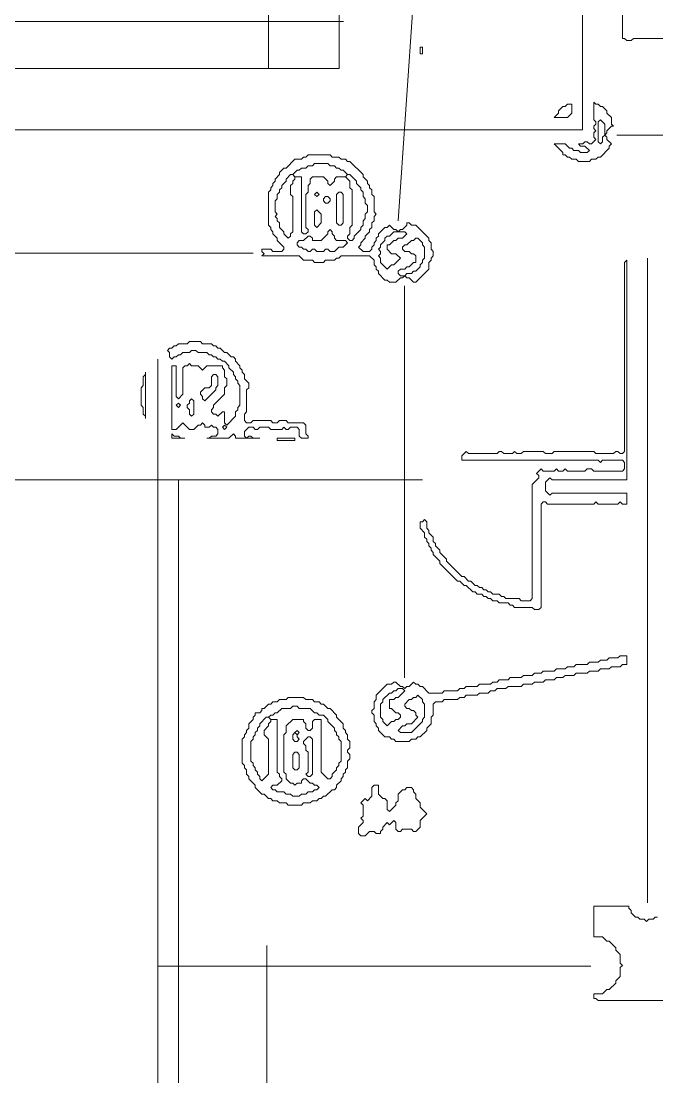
# Model space of a CAD drawing. Header units: millimetres. Extents: x 4 to 412, y 4 to 290.
# Drawn here: x 256.72 to 282.05, y 103.36 to 145.45 of the extents above; entities that cross this region are included whole.
import ezdxf

# ---------------------------------------------------------------- set-up
doc = ezdxf.new("R2010")
doc.units = ezdxf.units.MM
for name, color, linetype, lineweight in [('TRACE_CURVE', 6, 'CONTINUOUS', 0), ('TRACE_STRAIGHT', 5, 'CONTINUOUS', 0), ('TRACE_TEXT_SYMBOL', 6, 'CONTINUOUS', 0)]:
    doc.layers.add(name, color=color, linetype=linetype, lineweight=lineweight)

msp = doc.modelspace()

# ---------------------------------------------------------------- linework, layer by layer
at = {"layer": 'TRACE_CURVE', "color": 6}
for points in [[(280.676, 146.074), (280.676, 144.76), (280.763, 144.76), (280.851, 144.673), (281.026, 144.673), (281.114, 144.76), (282.602, 144.76)], [(280.851, 135.915), (280.763, 135.828), (280.763, 128.296), (280.676, 128.209), (280.588, 128.209), (280.501, 128.296), (280.413, 128.296), (280.325, 128.209), (279.625, 128.209), (279.537, 128.296), (277.961, 128.296), (277.873, 128.209), (277.611, 128.209), (277.523, 128.296), (276.735, 128.296), (276.647, 128.209), (276.472, 128.209), (276.385, 128.296), (276.297, 128.209), (275.947, 128.209), (275.859, 128.296), (275.772, 128.296), (275.684, 128.209), (274.545, 128.209), (274.458, 128.296), (274.283, 128.121), (274.283, 127.946), (279.712, 127.946), (279.8, 127.859), (279.888, 127.946), (280.676, 127.946), (280.763, 127.859), (280.763, 127.596), (280.676, 127.508), (279.537, 127.508), (279.45, 127.596), (279.275, 127.596), (279.187, 127.508), (278.486, 127.508), (278.399, 127.596), (278.311, 127.508), (278.136, 127.508), (278.048, 127.596), (277.961, 127.508), (277.523, 127.508), (277.435, 127.596), (277.26, 127.421), (277.348, 127.333), (277.348, 127.245), (277.085, 126.983), (277.085, 122.429), (276.998, 122.341), (276.647, 122.341), (276.56, 122.429), (276.034, 122.429), (275.947, 122.516), (275.859, 122.516), (275.772, 122.604), (275.509, 122.604), (275.421, 122.692), (275.334, 122.692), (275.246, 122.779), (275.159, 122.779), (275.071, 122.867)], [(279.537, 126.195), (279.625, 126.282), (279.712, 126.195), (280.501, 126.195), (280.588, 126.282), (280.676, 126.195), (280.851, 126.195), (280.851, 126.632), (277.873, 126.632), (277.786, 126.545), (277.611, 126.72), (277.611, 127.07), (277.786, 127.245), (277.873, 127.158), (280.851, 127.158), (280.851, 135.915)], [(275.071, 122.867), (274.983, 122.867), (274.896, 122.954), (274.808, 122.954), (274.633, 123.129), (274.545, 123.129), (274.37, 123.305), (274.283, 123.305), (273.67, 123.918), (273.67, 124.005), (273.407, 124.268), (273.407, 124.356), (273.232, 124.531), (273.232, 124.618), (273.144, 124.706), (273.144, 124.881), (272.969, 125.056), (272.969, 125.144), (272.882, 125.231), (272.882, 125.494), (272.794, 125.582), (272.706, 125.494), (272.619, 125.494), (272.619, 125.231), (272.794, 125.056), (272.794, 124.881), (272.882, 124.793), (272.882, 124.706), (272.969, 124.618), (272.969, 124.531), (273.057, 124.443), (273.057, 124.356), (273.144, 124.268), (273.144, 124.18), (273.407, 123.918), (273.407, 123.83), (274.108, 123.129), (274.195, 123.129), (274.37, 122.954), (274.458, 122.954), (274.721, 122.692), (274.808, 122.692), (274.896, 122.604), (275.071, 122.604), (275.159, 122.516), (275.246, 122.516), (275.334, 122.429), (275.421, 122.429), (275.509, 122.341), (275.684, 122.341), (275.772, 122.254), (276.122, 122.254), (276.209, 122.166), (276.297, 122.166), (276.385, 122.079), (277.085, 122.079), (277.173, 121.991), (277.348, 121.991), (277.435, 122.079), (277.435, 126.195), (277.523, 126.282), (277.611, 126.282), (277.698, 126.195), (279.537, 126.195)]]:
    msp.add_lwpolyline(points, dxfattribs=at)
at = {"layer": 'TRACE_STRAIGHT', "color": 5}
for p, q in [((266.581, 188.46), (266.581, 143.563)), ((279.09, 163.994), (279.09, 141.121)), ((271.743, 137.492), (273.319, 160.173)), ((269.392, 158.229), (269.392, 143.563)), ((246.039, 145.44), (269.56, 145.44)), ((237.721, 143.563), (269.392, 143.563)), ((222.088, 141.121), (279.09, 141.121)), ((280.452, 140.901), (286.396, 140.901)), ((238.027, 136.205), (265.963, 136.205)), ((281.677, 136.003), (281.677, 110.301)), ((271.992, 134.903), (271.992, 119.265)), ((262.166, 131.974), (262.166, 93.533)), ((208.6, 127.168), (272.706, 127.168)), ((262.996, 127.168), (262.996, 93.354)), ((266.503, 108.592), (266.503, 93.467)), ((262.166, 107.769), (279.417, 107.769))]:
    msp.add_line(p, q, dxfattribs=at)
at = {"layer": 'TRACE_TEXT_SYMBOL', "color": 6}
for points in [[(272.619, 144.41), (272.706, 144.41), (272.706, 144.147), (272.619, 144.147)], [(279.537, 142.221), (279.537, 141.52), (279.625, 141.433), (279.625, 141.345), (279.537, 141.257), (279.537, 141.17), (279.625, 141.082), (279.537, 140.995), (279.537, 140.82), (279.625, 140.732), (279.45, 140.557), (279.362, 140.557), (279.275, 140.644), (279.187, 140.644), (279.099, 140.557), (278.924, 140.557), (279.012, 140.469), (279.187, 140.469), (279.362, 140.294), (279.275, 140.206), (279.012, 140.206), (278.924, 140.294), (278.749, 140.294), (278.661, 140.382), (278.574, 140.382), (278.399, 140.557), (277.961, 140.557), (278.311, 140.206), (278.311, 140.119), (278.399, 140.119), (278.486, 140.031), (278.574, 140.031), (278.661, 139.944), (278.837, 139.944), (278.924, 139.856), (279.362, 139.856), (279.45, 139.944), (279.625, 139.944), (279.712, 140.031), (279.8, 140.031), (280.15, 140.382), (280.15, 140.469), (280.238, 140.557), (280.063, 140.732), (280.063, 140.82), (279.975, 140.907), (280.063, 140.995), (280.063, 141.082), (280.238, 141.257), (280.325, 141.257), (280.238, 141.345), (280.238, 141.608), (280.063, 141.783), (280.063, 141.87), (279.888, 142.046), (279.8, 142.046), (279.712, 142.133), (279.625, 142.133)], [(278.486, 142.133), (278.399, 142.046), (278.311, 142.046), (278.136, 141.87), (278.136, 141.783), (277.961, 141.608), (278.486, 141.608), (278.661, 141.783), (278.661, 142.133)], [(279.712, 141.433), (279.8, 141.52), (279.975, 141.345), (279.975, 140.907), (279.888, 140.82), (279.888, 140.644), (279.8, 140.557), (279.712, 140.644)], [(268.328, 139.681), (268.415, 139.769), (268.941, 139.769), (269.028, 139.681), (269.203, 139.681), (269.291, 139.593), (269.379, 139.593), (269.466, 139.506), (269.554, 139.506), (269.729, 139.331), (269.641, 139.243), (269.291, 139.243), (269.203, 139.156), (269.203, 139.068), (269.028, 138.893), (268.941, 138.98), (268.941, 139.068), (268.766, 139.243), (268.328, 139.243), (268.24, 139.156), (268.24, 138.98), (268.153, 138.893), (268.153, 138.63), (268.065, 138.543), (268.065, 137.229), (268.153, 137.141), (268.153, 137.054), (268.065, 136.966), (267.977, 136.966), (267.89, 137.054), (267.89, 139.243), (267.627, 139.243), (267.54, 139.331), (267.715, 139.506), (267.802, 139.506), (267.89, 139.593), (268.065, 139.593), (268.153, 139.681)], [(267.452, 139.331), (267.54, 139.331), (267.627, 139.243), (267.627, 139.156), (267.54, 139.068), (267.54, 138.98), (267.452, 138.893), (267.452, 138.543), (267.54, 138.455), (267.54, 137.054), (267.452, 136.966), (267.452, 136.879), (267.364, 136.791), (267.189, 136.966), (267.189, 137.054), (267.014, 137.229), (267.014, 137.404), (266.927, 137.492), (266.927, 137.579), (266.839, 137.667), (266.927, 137.754), (266.839, 137.842), (266.839, 138.28), (266.927, 138.367), (266.927, 138.543), (267.014, 138.63), (267.014, 138.718), (267.102, 138.805), (267.102, 138.893), (267.277, 139.068), (267.277, 139.156)], [(269.641, 139.243), (269.729, 139.331), (269.816, 139.331), (270.079, 139.068), (270.079, 138.98), (270.254, 138.805), (270.254, 138.718), (270.342, 138.63), (270.342, 138.455), (270.429, 138.367), (270.429, 138.192), (270.517, 138.105), (270.517, 137.842), (270.429, 137.754), (270.429, 137.579), (270.342, 137.492), (270.342, 137.317), (270.254, 137.229), (270.254, 137.141), (269.992, 136.879), (269.992, 136.791), (269.904, 136.704), (269.816, 136.704), (269.729, 136.791), (269.729, 136.879), (269.816, 136.966), (269.816, 137.229), (269.904, 137.317), (269.904, 138.718), (269.816, 138.805), (269.816, 139.068)], [(268.415, 138.543), (268.503, 138.63), (268.59, 138.543), (268.503, 138.455)], [(269.291, 138.543), (269.379, 138.63), (269.466, 138.63), (269.554, 138.543), (269.554, 137.404), (269.466, 137.317), (269.379, 137.317), (269.291, 137.404)], [(268.766, 138.367), (268.853, 138.455), (268.941, 138.455), (269.028, 138.367), (269.028, 138.28), (268.941, 138.192), (268.853, 138.192), (268.766, 138.28)], [(268.415, 137.842), (268.503, 137.93), (268.678, 137.754), (268.678, 137.404), (268.503, 137.229), (268.415, 137.317)], [(268.941, 137.054), (269.028, 137.141), (269.116, 137.054), (269.116, 136.966), (269.203, 136.879), (269.203, 136.791), (269.291, 136.704), (269.641, 136.704), (269.729, 136.616), (269.554, 136.441), (269.379, 136.441), (269.203, 136.266), (269.028, 136.266), (268.941, 136.353), (268.853, 136.353), (268.766, 136.266), (268.503, 136.266), (268.415, 136.353), (268.328, 136.353), (268.24, 136.266), (268.153, 136.266), (268.065, 136.353), (267.977, 136.353), (267.89, 136.441), (267.802, 136.441), (267.715, 136.528), (267.715, 136.616), (267.802, 136.704), (267.977, 136.704), (268.153, 136.879), (268.24, 136.879), (268.328, 136.791), (268.328, 136.704), (268.678, 136.704), (268.941, 136.966)], [(271.568, 137.054), (272.006, 137.054), (272.093, 136.966), (271.918, 136.791), (271.743, 136.791), (271.656, 136.704), (271.568, 136.704), (271.393, 136.528), (271.305, 136.528), (271.305, 136.353), (271.48, 136.178), (271.656, 136.178), (271.831, 136.003), (271.568, 135.74), (271.48, 135.74), (271.305, 135.565), (271.043, 135.828), (271.043, 136.003), (270.955, 136.09), (271.043, 136.178), (271.043, 136.266), (270.955, 136.353), (271.043, 136.441), (271.043, 136.528), (271.218, 136.704), (271.218, 136.791), (271.305, 136.879), (271.393, 136.879)], [(272.356, 136.704), (272.444, 136.791), (272.531, 136.791), (272.706, 136.616), (272.706, 136.528), (272.794, 136.441), (272.794, 136.003), (272.706, 135.915), (272.706, 135.828), (272.619, 135.74), (272.619, 135.653), (272.444, 135.477), (272.356, 135.477), (272.269, 135.39), (272.093, 135.39), (272.006, 135.302), (271.831, 135.302), (271.743, 135.39), (271.743, 135.477), (271.831, 135.565), (272.006, 135.565), (272.093, 135.653), (272.181, 135.653), (272.356, 135.828), (272.444, 135.828), (272.444, 136.09), (272.356, 136.178), (272.269, 136.178), (272.181, 136.266), (272.006, 136.266), (271.918, 136.353), (271.918, 136.441), (272.006, 136.528), (272.093, 136.528), (272.269, 136.704)], [(261.672, 131.449), (261.672, 131.361), (261.584, 131.274), (261.584, 130.924), (261.497, 130.836), (261.497, 130.135), (261.584, 130.048), (261.584, 129.785), (261.672, 129.698), (261.672, 129.61)], [(264.299, 131.274), (264.387, 131.361), (264.474, 131.361), (264.562, 131.274), (264.562, 130.924), (264.474, 130.836), (264.474, 130.748), (264.037, 130.311), (263.949, 130.398), (263.949, 130.486), (263.861, 130.573), (263.861, 130.661), (264.037, 130.836), (264.212, 130.836), (264.299, 130.924)], [(262.898, 130.135), (262.986, 130.223), (263.073, 130.135), (262.986, 130.048)], [(263.424, 130.311), (263.511, 130.398), (263.599, 130.311), (263.599, 129.785), (263.511, 129.698), (263.424, 129.785), (263.424, 129.96), (263.336, 130.048), (263.336, 130.135), (263.424, 130.223)], [(264.737, 129.26), (264.825, 129.347), (264.912, 129.26), (264.825, 129.172)], [(262.723, 128.997), (262.723, 128.822), (263.248, 128.822), (263.073, 128.822), (262.986, 128.909), (262.811, 128.909)], [(266.927, 128.822), (267.627, 128.822), (267.627, 128.734), (266.927, 128.734)], [(271.656, 118.751), (271.743, 118.838), (271.918, 118.838), (272.006, 118.751), (271.743, 118.488), (271.656, 118.488), (271.568, 118.4), (271.393, 118.4), (271.393, 118.05), (271.48, 118.05), (271.656, 117.875), (271.743, 117.875), (271.831, 117.787), (271.831, 117.7), (271.743, 117.612), (271.656, 117.612), (271.568, 117.525), (271.48, 117.525), (271.305, 117.35), (271.13, 117.525), (271.13, 117.612), (271.043, 117.7), (271.043, 118.225), (271.13, 118.313), (271.13, 118.4), (271.393, 118.663), (271.48, 118.663), (271.568, 118.751)], [(272.444, 118.488), (272.531, 118.576), (272.706, 118.4), (272.706, 118.313), (272.794, 118.225), (272.794, 117.7), (272.706, 117.612), (272.706, 117.525), (272.269, 117.087), (271.831, 117.087), (271.743, 117.174), (271.918, 117.35), (272.006, 117.35), (272.093, 117.437), (272.269, 117.437), (272.531, 117.7), (272.444, 117.787), (272.444, 117.875), (272.356, 117.963), (272.269, 117.963), (272.181, 118.05), (272.093, 118.05), (272.006, 118.138), (272.006, 118.225), (272.181, 118.4), (272.269, 118.4), (272.356, 118.488)], [(266.489, 117.7), (266.576, 117.7), (266.664, 117.612), (266.664, 117.525), (266.576, 117.437), (266.576, 117.35), (266.401, 117.174), (266.401, 116.999), (266.576, 116.824), (266.576, 115.423), (266.314, 115.16), (266.226, 115.248), (266.226, 115.335), (266.138, 115.423), (266.138, 115.511), (266.051, 115.598), (266.051, 115.686), (265.963, 115.773), (265.963, 115.861), (265.876, 115.948), (265.876, 116.737), (265.963, 116.824), (265.963, 116.912), (266.051, 116.999), (266.051, 117.087), (266.138, 117.174), (266.138, 117.262), (266.226, 117.35), (266.226, 117.437)], [(267.54, 116.999), (267.627, 117.087), (267.715, 116.999), (267.715, 116.912), (267.802, 116.824), (267.715, 116.737), (267.627, 116.737), (267.54, 116.824)], [(267.627, 117.087), (267.715, 117.174), (267.802, 117.087), (267.715, 116.999)], [(268.153, 116.912), (268.24, 116.912), (268.328, 116.824), (268.328, 115.423), (268.24, 115.335), (268.153, 115.335), (268.065, 115.423), (268.153, 115.511), (268.153, 116.299), (268.065, 116.386), (268.065, 116.561), (267.977, 116.649), (267.977, 116.737)], [(267.54, 116.211), (267.627, 116.299), (267.715, 116.299), (267.802, 116.211), (267.802, 115.686), (267.715, 115.598), (267.627, 115.598), (267.54, 115.686)], [(270.78, 114.985), (270.692, 114.898), (270.692, 114.547), (270.517, 114.372), (270.429, 114.46), (270.254, 114.284), (270.342, 114.197), (270.342, 113.759), (270.254, 113.671), (270.342, 113.584), (270.342, 113.496), (270.167, 113.321), (270.167, 113.058), (270.254, 112.971), (270.429, 112.971), (270.605, 113.146), (270.78, 113.146), (270.867, 113.058), (271.043, 113.058), (271.043, 113.146), (271.13, 113.234), (271.13, 113.321), (271.305, 113.496), (271.393, 113.409), (271.568, 113.584), (271.656, 113.496), (271.656, 113.234), (271.743, 113.146), (271.831, 113.146), (271.918, 113.234), (272.269, 113.234), (272.356, 113.146), (272.444, 113.146), (272.619, 113.321), (272.619, 113.584), (272.882, 113.847), (272.619, 114.109), (272.619, 114.284), (272.444, 114.46), (272.444, 114.635), (272.356, 114.722), (272.356, 114.81), (272.269, 114.898), (272.093, 114.898), (272.006, 114.81), (271.918, 114.81), (271.743, 114.635), (271.743, 114.372), (271.656, 114.284), (271.656, 114.197), (271.393, 113.934), (271.305, 114.022), (271.305, 114.372), (271.218, 114.46), (271.13, 114.46), (270.955, 114.635), (270.955, 114.985)]]:
    msp.add_lwpolyline(points, close=True, dxfattribs=at)
for points in [[(268.153, 140.119), (268.065, 140.031), (267.977, 140.031), (267.89, 139.944), (267.627, 139.944), (267.277, 139.593), (267.189, 139.593), (267.014, 139.418), (267.014, 139.331), (266.839, 139.156), (266.839, 139.068), (266.751, 138.98), (266.751, 138.893), (266.664, 138.805), (266.664, 138.718), (266.576, 138.63), (266.576, 137.317), (266.664, 137.229), (266.664, 137.141), (266.751, 137.054), (266.751, 136.966), (266.927, 136.791), (266.927, 136.704), (267.189, 136.441), (267.189, 136.353), (267.102, 136.266), (266.751, 136.266), (266.664, 136.353), (266.314, 136.353), (266.314, 136.266), (266.401, 136.178), (266.314, 136.09), (267.802, 136.09), (267.977, 135.915), (268.328, 135.915), (268.415, 135.828), (268.766, 135.828), (268.853, 135.915), (269.203, 135.915), (269.291, 136.003), (269.379, 136.003), (269.466, 136.09), (270.605, 136.09), (270.78, 135.915), (270.78, 135.74), (270.867, 135.653), (270.867, 135.565), (270.955, 135.477), (270.955, 135.39), (271.218, 135.127), (271.305, 135.127), (271.393, 135.04), (271.656, 135.04), (271.831, 135.215), (271.918, 135.215), (272.006, 135.302), (272.093, 135.215), (272.181, 135.215), (272.356, 135.04), (272.444, 135.04), (272.969, 135.565), (272.969, 135.828), (273.057, 135.915), (273.057, 136.003)], [(273.057, 136.003), (273.144, 136.09), (273.144, 136.266), (273.057, 136.353), (273.057, 136.616), (272.969, 136.704), (272.969, 136.791), (272.444, 137.317), (272.269, 137.317), (272.181, 137.404), (272.093, 137.404), (272.093, 137.317), (271.918, 137.141), (271.831, 137.141), (271.743, 137.054), (271.656, 137.141), (271.568, 137.141), (271.393, 137.317), (271.305, 137.229), (271.218, 137.229), (270.955, 136.966), (270.955, 136.879), (270.867, 136.791), (270.867, 136.704), (270.78, 136.616), (270.78, 136.528), (270.692, 136.441), (270.692, 136.353), (270.605, 136.266), (270.342, 136.266), (270.167, 136.441), (270.254, 136.528), (270.254, 136.616), (270.429, 136.791), (270.429, 136.879), (270.605, 137.054), (270.605, 137.141), (270.692, 137.229), (270.692, 137.404), (270.78, 137.492), (270.78, 137.667), (270.867, 137.754), (270.78, 137.842), (270.78, 138.455), (270.692, 138.543), (270.692, 138.718), (270.605, 138.805), (270.605, 138.893), (270.517, 138.98), (270.517, 139.068), (270.342, 139.243), (270.342, 139.331), (269.816, 139.856), (269.729, 139.856), (269.641, 139.944), (269.466, 139.944), (269.379, 140.031), (269.116, 140.031), (269.028, 140.119), (268.153, 140.119)], [(263.424, 132.675), (263.336, 132.588), (262.986, 132.588), (262.898, 132.5), (262.811, 132.5), (262.723, 132.412), (262.635, 132.412), (262.548, 132.325), (262.635, 132.237), (262.635, 132.062), (262.723, 131.974), (262.811, 132.062), (262.898, 132.062), (262.986, 132.15), (263.073, 132.15), (263.161, 132.237), (263.424, 132.237), (263.511, 132.325), (263.686, 132.325), (263.774, 132.237), (264.124, 132.237), (264.212, 132.15), (264.299, 132.15), (264.387, 132.062), (264.474, 132.062), (264.562, 131.974), (264.65, 131.974), (264.737, 131.887), (264.825, 131.887), (265, 131.712), (265, 131.624), (265.175, 131.449), (265.175, 131.361), (265.263, 131.274), (265.263, 131.186), (265.35, 131.099), (265.35, 131.011), (265.438, 130.924), (265.438, 130.135), (265.35, 130.048), (265.35, 129.96), (265.263, 129.873), (265.263, 129.698), (264.912, 129.347), (264.825, 129.435), (264.825, 129.873), (264.737, 129.873), (264.562, 129.698), (264.474, 129.785), (264.387, 129.785), (264.299, 129.873), (264.299, 129.96), (264.387, 130.048), (264.387, 130.135), (264.825, 130.573), (264.825, 130.836), (264.912, 130.924), (264.912, 131.186), (264.825, 131.274), (264.825, 131.537), (264.737, 131.624), (264.737, 131.712), (264.124, 131.712), (263.949, 131.537)], [(267.977, 129.435), (267.364, 129.435), (267.277, 129.522), (267.014, 129.522), (266.927, 129.435), (266.751, 129.435), (266.664, 129.522), (265.963, 129.522), (265.876, 129.435), (265.7, 129.435), (265.613, 129.522), (265.613, 129.785), (265.7, 129.873), (265.7, 130.748), (265.788, 130.836), (265.788, 131.011), (265.613, 131.186), (265.613, 131.361), (265.525, 131.449), (265.525, 131.537), (265.438, 131.624), (265.438, 131.712), (265.263, 131.887), (265.263, 131.974), (265.175, 132.062), (265.087, 132.062), (264.912, 132.237), (264.825, 132.237), (264.65, 132.412), (264.562, 132.412), (264.474, 132.5), (264.387, 132.5), (264.299, 132.588), (263.949, 132.588), (263.861, 132.675), (263.424, 132.675)], [(263.949, 131.537), (263.774, 131.712), (263.511, 131.712), (263.424, 131.799), (263.336, 131.712), (263.248, 131.712), (263.161, 131.624), (263.161, 130.573), (262.986, 130.398), (262.898, 130.486), (262.898, 131.712), (262.723, 131.712), (262.723, 129.172), (262.898, 129.172), (263.161, 129.435), (263.424, 129.172), (263.599, 129.172), (263.774, 129.347), (263.861, 129.347), (263.949, 129.435), (264.037, 129.347), (264.037, 129.26), (264.212, 129.26), (264.299, 129.347), (264.387, 129.26), (264.474, 129.26), (264.562, 129.172), (264.562, 128.997), (264.474, 128.909), (264.299, 128.909), (264.212, 128.822), (264.124, 128.822), (265, 128.822), (265.175, 128.997), (265.263, 128.909), (265.263, 128.822), (266.226, 128.822), (265.963, 128.822), (265.876, 128.909), (265.788, 128.909), (265.7, 128.822), (265.613, 128.909), (265.613, 129.085), (265.788, 129.26), (265.963, 129.26), (266.051, 129.172), (266.138, 129.172), (266.226, 129.26), (266.576, 129.26), (266.664, 129.172), (267.102, 129.172), (267.189, 129.26), (267.277, 129.172), (267.364, 129.172), (267.452, 129.26), (267.715, 129.26), (267.802, 129.172), (267.802, 128.909), (267.89, 128.822), (268.153, 128.822), (268.153, 128.909), (268.065, 128.997), (268.065, 129.347), (267.977, 129.435)], [(280.588, 120.152), (280.501, 120.064), (280.15, 120.064), (280.063, 119.977), (279.8, 119.977), (279.712, 119.889), (279.362, 119.889), (279.275, 119.802), (278.837, 119.802), (278.749, 119.714), (278.486, 119.714), (278.399, 119.627), (278.048, 119.627), (277.961, 119.539), (277.523, 119.539), (277.435, 119.451), (277.173, 119.451), (277.085, 119.364), (276.735, 119.364), (276.647, 119.276), (276.209, 119.276), (276.122, 119.189), (275.772, 119.189), (275.684, 119.101), (275.509, 119.101), (275.421, 119.013), (274.983, 119.013), (274.896, 118.926), (274.458, 118.926), (274.37, 118.838), (274.195, 118.838), (274.108, 118.751), (273.582, 118.751), (273.495, 118.663), (272.969, 118.663), (272.706, 118.926), (272.619, 118.926), (272.531, 119.013), (272.444, 119.013), (272.356, 119.101), (272.181, 118.926), (272.093, 118.926), (272.006, 118.838), (271.918, 118.926), (271.831, 118.926), (271.656, 119.101), (271.568, 119.101), (271.48, 119.013), (271.305, 119.013), (270.867, 118.576), (270.867, 118.4), (270.78, 118.313), (270.78, 118.05), (270.692, 117.963), (270.692, 117.875), (270.78, 117.787), (270.78, 117.525), (270.867, 117.437), (270.867, 117.35), (270.955, 117.262), (270.955, 117.174), (271.218, 116.912), (271.393, 116.912), (271.48, 116.824)], [(271.48, 116.824), (271.568, 116.824), (271.656, 116.737), (272.181, 116.737), (272.269, 116.824), (272.444, 116.824), (272.531, 116.912), (272.619, 116.912), (272.882, 117.174), (272.882, 117.262), (273.057, 117.437), (273.057, 117.7), (273.144, 117.787), (273.144, 118.225), (273.232, 118.313), (273.495, 118.313), (273.582, 118.4), (274.108, 118.4), (274.195, 118.488), (274.37, 118.488), (274.458, 118.576), (274.896, 118.576), (274.983, 118.663), (275.334, 118.663), (275.421, 118.751), (275.596, 118.751), (275.684, 118.838), (276.034, 118.838), (276.122, 118.926), (276.647, 118.926), (276.735, 119.013), (277.085, 119.013), (277.173, 119.101), (277.523, 119.101), (277.611, 119.189), (277.961, 119.189), (278.048, 119.276), (278.311, 119.276), (278.399, 119.364), (278.749, 119.364), (278.837, 119.451), (279.275, 119.451), (279.362, 119.539), (279.712, 119.539), (279.8, 119.627), (280.15, 119.627), (280.238, 119.714), (280.588, 119.714), (280.676, 119.802), (280.851, 119.802), (280.851, 120.152), (280.588, 120.152)], [(267.364, 118.488), (267.277, 118.4), (267.014, 118.4), (266.927, 118.313), (266.751, 118.313), (266.664, 118.225), (266.576, 118.225), (266.401, 118.05), (266.314, 118.05), (266.314, 117.963), (266.226, 117.875), (266.051, 117.875), (266.051, 117.787), (265.963, 117.7), (265.963, 117.612), (265.788, 117.437), (265.788, 117.262), (265.7, 117.174), (265.7, 117.087), (265.613, 116.999), (265.613, 116.912), (265.525, 116.824), (265.525, 115.861), (265.613, 115.773), (265.613, 115.686), (265.7, 115.598), (265.7, 115.423), (265.788, 115.335), (265.788, 115.248), (266.051, 114.985), (266.051, 114.898), (266.314, 114.635), (266.401, 114.635), (266.576, 114.46), (266.664, 114.46), (266.751, 114.372), (266.927, 114.372), (267.014, 114.284), (267.277, 114.284), (267.364, 114.197), (267.89, 114.197), (267.977, 114.284), (268.24, 114.284), (268.328, 114.372), (268.503, 114.372), (268.59, 114.46), (268.678, 114.46), (268.766, 114.547), (268.853, 114.547), (269.116, 114.81), (269.203, 114.81), (269.291, 114.898), (269.291, 114.985), (269.466, 115.16), (269.466, 115.248), (269.554, 115.335), (269.554, 115.423), (269.641, 115.511), (269.641, 115.598), (269.729, 115.686), (269.729, 115.948), (269.816, 116.036), (269.816, 116.211), (269.729, 116.299)], [(269.729, 116.299), (269.729, 116.386), (269.816, 116.474), (269.816, 116.737), (269.729, 116.824), (269.729, 116.999), (269.641, 117.087), (269.641, 117.174), (269.554, 117.262), (269.554, 117.437), (269.291, 117.7), (269.291, 117.787), (269.028, 118.05), (268.941, 118.05), (268.766, 118.225), (268.678, 118.225), (268.59, 118.313), (268.415, 118.313), (268.328, 118.4), (268.065, 118.4), (267.977, 118.488), (267.364, 118.488)], [(267.89, 114.635), (267.802, 114.547), (267.54, 114.547), (267.452, 114.635), (267.277, 114.635), (267.189, 114.722), (266.927, 114.722), (266.839, 114.81), (266.751, 114.81), (266.664, 114.898), (266.751, 114.985), (266.927, 114.985), (267.102, 115.16), (267.102, 115.248), (267.014, 115.335), (267.014, 115.423), (266.927, 115.511), (266.927, 117.612), (266.664, 117.612), (266.576, 117.7), (266.664, 117.787), (266.751, 117.787), (266.839, 117.875), (266.927, 117.875), (267.102, 118.05), (267.452, 118.05)], [(267.452, 118.05), (267.54, 118.138), (267.715, 118.138), (267.802, 118.05), (268.24, 118.05), (268.415, 117.875), (268.503, 117.875), (268.59, 117.787), (268.766, 117.787), (268.941, 117.612), (268.941, 117.525), (269.203, 117.262), (269.203, 117.174), (269.291, 117.087), (269.291, 116.999), (269.379, 116.912), (269.379, 116.824), (269.466, 116.737), (269.466, 115.948), (269.379, 115.861), (269.379, 115.773), (269.291, 115.686), (269.291, 115.598), (269.116, 115.423), (269.116, 115.335), (269.028, 115.248), (268.941, 115.248), (268.678, 115.511), (268.678, 117.612), (268.415, 117.612), (268.328, 117.525), (268.328, 117.262), (268.24, 117.174), (268.153, 117.174), (268.065, 117.262), (268.065, 117.437), (267.977, 117.525), (267.977, 117.612), (267.54, 117.612), (267.277, 117.35), (267.277, 117.087), (267.189, 116.999), (267.189, 115.511), (267.277, 115.423), (267.277, 115.248), (267.452, 115.073), (267.54, 115.073), (267.627, 114.985), (267.715, 115.073), (267.89, 115.073), (267.89, 115.16), (267.977, 115.248), (268.065, 115.248), (268.24, 115.073), (268.328, 115.073), (268.415, 114.985), (268.503, 114.985), (268.59, 114.898), (268.503, 114.81), (268.415, 114.81), (268.328, 114.722), (268.153, 114.722), (268.065, 114.635), (267.89, 114.635)], [(282.077, 109.731), (281.989, 109.731), (281.902, 109.643), (281.727, 109.643), (281.639, 109.555), (281.551, 109.643), (281.376, 109.643), (281.289, 109.731), (281.201, 109.731), (281.026, 109.906), (281.026, 109.993), (280.938, 110.081), (280.938, 110.168), (279.537, 110.168), (279.537, 108.942), (279.888, 108.942), (280.063, 108.767), (280.15, 108.767), (280.413, 108.505), (280.413, 108.417), (280.588, 108.242), (280.588, 107.892), (280.676, 107.804), (280.588, 107.716), (280.588, 107.366), (280.413, 107.191), (280.413, 107.103), (280.15, 106.841), (280.063, 106.841), (279.888, 106.666), (279.537, 106.666), (279.537, 106.49), (279.625, 106.49), (279.712, 106.403), (283.215, 106.403)]]:
    msp.add_lwpolyline(points, dxfattribs=at)

doc.saveas('drawing.dxf')
